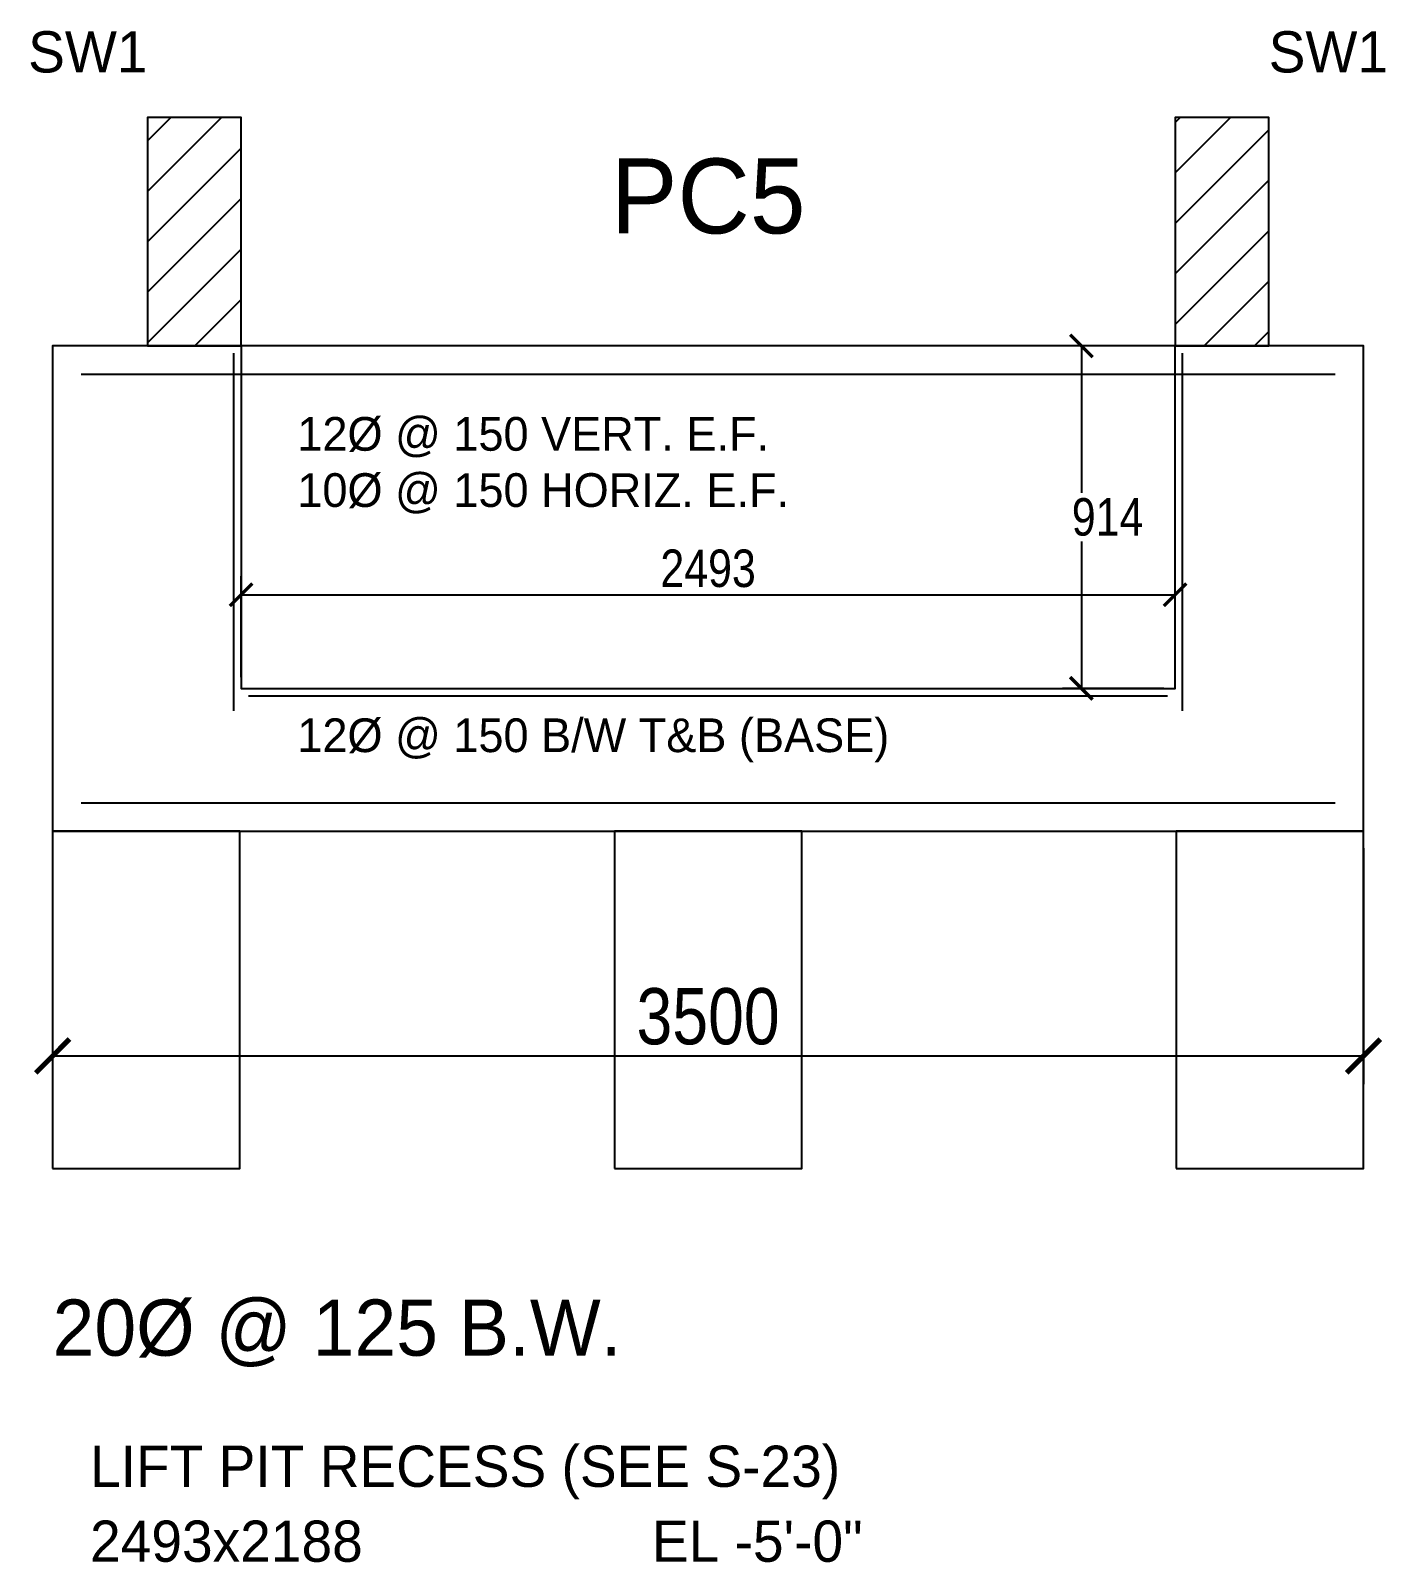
# Model space of a CAD drawing. Extents: x -4369 to 1422622, y -1410602 to 19948.
# Drawn here: x 1198191 to 1201808, y -203247 to -199159 of the extents above; entities that cross this region are included whole.
import ezdxf
from ezdxf.enums import TextEntityAlignment as Align

# ---------------------------------------------------------------- set-up
doc = ezdxf.new("R2010")
doc.units = 0
for name, color, linetype in [('Dimension', 6, 'Continuous'), ('Foundation', 3, 'Continuous'), ('Hatch', 9, 'Continuous'), ('Rod-1', 6, 'Continuous'), ('Rod-2', 2, 'Continuous'), ('Text-1', 7, 'Continuous'), ('Text-2', 7, 'Continuous'), ('Wall', 1, 'Continuous')]:
    doc.layers.add(name, color=color, linetype=linetype)
doc.styles.add('OpenSansCondensed-Light', font='OpenSansCondensed-Light.ttf')
doc.dimstyles.new('EZDXF', dxfattribs={"dimtxt": 0.25, "dimasz": 0.175, "dimexe": 0.375, "dimexo": 0.125, "dimgap": 0.1, "dimtad": 1, "dimlfac": 100, "dimzin": 12, "dimdsep": 46, "dimtxsty": 'OpenSansCondensed-Light', "dimblk": 'ARCHTICK', "dimcen": 2.5, "dimazin": 3, "dimtfac": 0.5, "dimtmove": 2, "dimatfit": 3})

# ---------------------------------------------------------------- blocks, each defined once
blk = doc.blocks.new('_ARCHTICK')
at = {"color": 0, "linetype": 'BYBLOCK', "const_width": 0.15}
blk.add_lwpolyline([(-0.5, -0.5), (0.5, 0.5)], dxfattribs=at)

msp = doc.modelspace()

# ---------------------------------------------------------------- hatches: boundary and pattern name
at = {"layer": 'Hatch'}
h = msp.add_hatch(dxfattribs=at)
h.set_pattern_fill('ANSI31', scale=30)
h.paths.add_polyline_path([(1198503.4, -200000), (1198753.4, -200000), (1198753.4, -199390.4), (1198503.4, -199390.4)])
h = msp.add_hatch(dxfattribs=at)
h.set_pattern_fill('ANSI31', scale=30)
h.paths.add_polyline_path([(1201246.6, -200000), (1201496.6, -200000), (1201496.6, -199390.4), (1201246.6, -199390.4)])

# ---------------------------------------------------------------- linework, layer by layer
at = {"layer": 'Foundation'}
for points in [[(1198250, -201295.4), (1201750, -201295.4), (1201750, -200000), (1198250, -200000)], [(1198250, -202195.4), (1198750, -202195.4), (1198750, -201295.4), (1198250, -201295.4)], [(1198250, -202195.4), (1198750, -202195.4), (1198750, -201295.4), (1198250, -201295.4)], [(1198250, -202195.4), (1198750, -202195.4), (1198750, -201295.4), (1198250, -201295.4)], [(1199750, -202195.4), (1200250, -202195.4), (1200250, -201295.4), (1199750, -201295.4)], [(1199750, -202195.4), (1200250, -202195.4), (1200250, -201295.4), (1199750, -201295.4)], [(1199750, -202195.4), (1200250, -202195.4), (1200250, -201295.4), (1199750, -201295.4)], [(1201250, -202195.4), (1201750, -202195.4), (1201750, -201295.4), (1201250, -201295.4)], [(1201250, -202195.4), (1201750, -202195.4), (1201750, -201295.4), (1201250, -201295.4)], [(1201250, -202195.4), (1201750, -202195.4), (1201750, -201295.4), (1201250, -201295.4)]]:
    msp.add_lwpolyline(points, close=True, dxfattribs=at)
msp.add_lwpolyline([(1198753.4, -200000), (1198753.4, -200914.4), (1201246.6, -200914.4), (1201246.6, -200000)], dxfattribs=at)
at = {"layer": 'Rod-1'}
for p, q in [((1198733.4, -200974.4), (1198733.4, -200020)), ((1201266.6, -200974.4), (1201266.6, -200020)), ((1198326, -201219.4), (1201674, -201219.4))]:
    msp.add_line(p, q, dxfattribs=at)
at = {"layer": 'Rod-2'}
for p, q in [((1198326, -200076), (1201674, -200076)), ((1198773.4, -200934.4), (1201226.6, -200934.4))]:
    msp.add_line(p, q, dxfattribs=at)
at = {"layer": 'Wall'}
for points in [[(1198503.4, -200000), (1198753.4, -200000), (1198753.4, -199390.4), (1198503.4, -199390.4)], [(1201246.6, -200000), (1201496.6, -200000), (1201496.6, -199390.4), (1201246.6, -199390.4)]]:
    msp.add_lwpolyline(points, close=True, dxfattribs=at)

# ---------------------------------------------------------------- texts
at = {"layer": 'Text-1'}
msp.add_text('SW1', height=110, dxfattribs=at).set_placement((1198503.4, -199270.4), align=Align.RIGHT)
msp.add_text('SW1', height=110, dxfattribs=at).set_placement((1201496.6, -199270.4))
msp.add_text('PC5', height=200, dxfattribs=at).set_placement((1200000, -199700), align=Align.CENTER)
at = {"layer": 'Text-2'}
for s, height, p in [('12%%C @ 150 VERT. E.F.', 90, (1198903.4, -200280)), ('10%%C @ 150 HORIZ. E.F.', 90, (1198903.4, -200430)), ('12%%C @ 150 B/W T&B (BASE)', 90, (1198903.4, -201084.4)), ('20%%C @ 125 B.W.', 150, (1198250, -202695.4)), ('LIFT PIT RECESS (SEE S-23)', 110, (1198350, -203045.4)), ('2493x2188', 110, (1198350, -203245.4)), ('EL -5\'-0"', 110, (1199850, -203245.4))]:
    msp.add_text(s, height=height, dxfattribs=at).set_placement(p)

# ---------------------------------------------------------------- dimensions: what is measured, and where the dimension line sits
at = {"layer": 'Dimension'}
msp.add_linear_dim(base=(1200996.6, -200000), p1=(1201246.6, -200000), p2=(1201246.6, -200914.4), angle=90, dimstyle='EZDXF', override={"dimtxt": 100, "dimasz": 60, "dimexe": 50, "dimexo": 30, "dimgap": 20, "dimtad": 1, "dimtih": 1, "dimtoh": 1, "dimdec": 0, "dimlfac": 1}, dxfattribs=at).render()
for base, p1, p2, override in [((1198753.4, -200664.4), (1198753.4, -200914.4), (1201246.6, -200914.4), {"dimtxt": 100, "dimasz": 60, "dimexe": 50, "dimexo": 30, "dimgap": 20, "dimtad": 1, "dimtih": 1, "dimtoh": 1, "dimdec": 0, "dimlfac": 1}), ((1198250, -201895.4), (1198250, -201295.4), (1201750, -201295.4), {"dimtxt": 150, "dimasz": 90, "dimexe": 75, "dimexo": 45, "dimgap": 30, "dimtad": 1, "dimtih": 1, "dimtoh": 1, "dimdec": 0, "dimlfac": 1})]:
    msp.add_linear_dim(base=base, p1=p1, p2=p2, dimstyle='EZDXF', override=override, dxfattribs=at).render()

doc.saveas('drawing.dxf')
